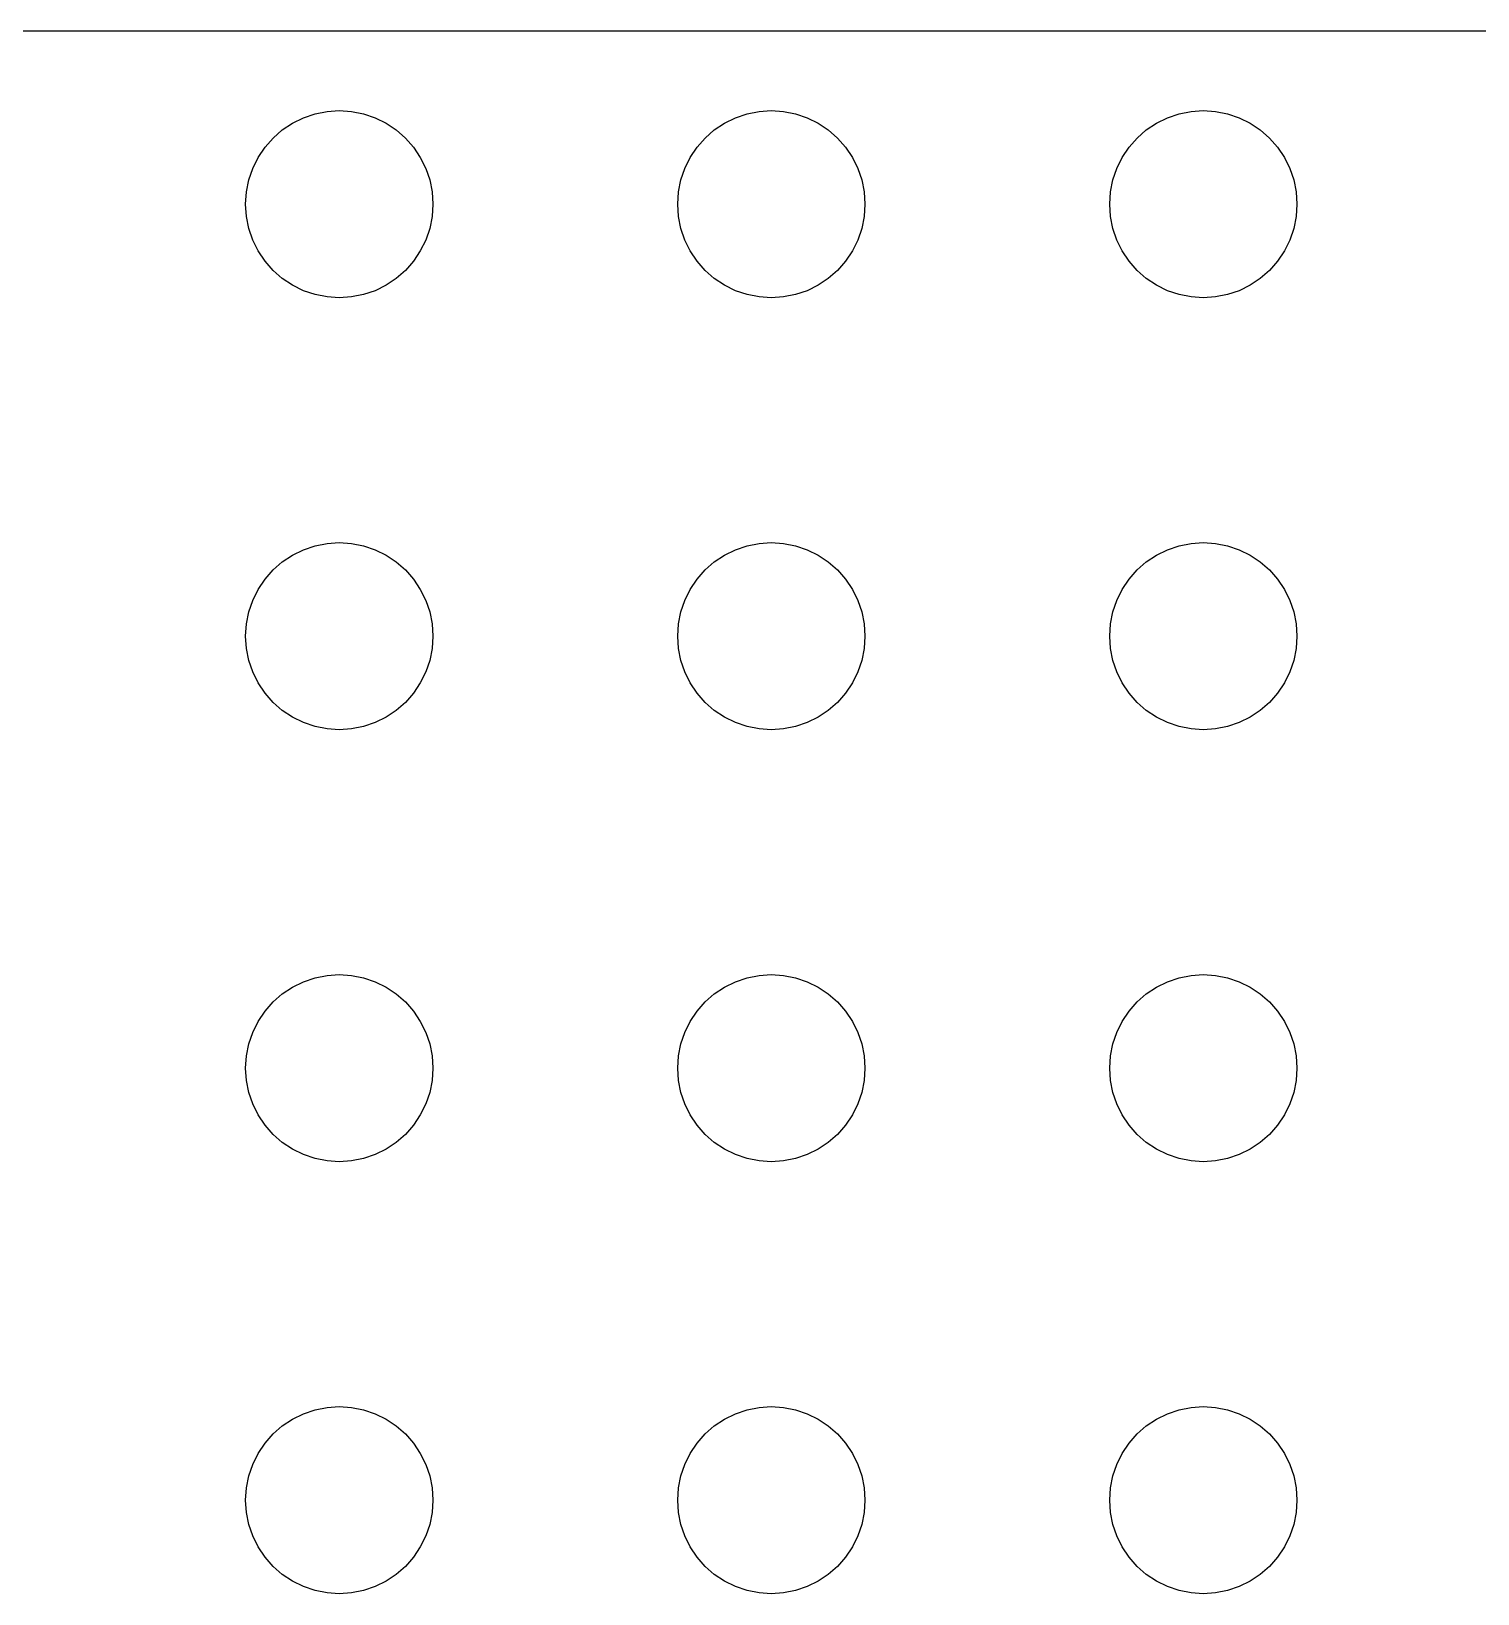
# Model space of a CAD drawing. Header units: metres. Extents: x -111 to 111, y -111 to 111.
# Drawn here: x -55.7 to -5.5, y 56.8 to 111 of the extents above; entities that cross this region are included whole.
import ezdxf

# ---------------------------------------------------------------- set-up
doc = ezdxf.new("R2010")
doc.units = ezdxf.units.M

msp = doc.modelspace()

# ---------------------------------------------------------------- linework, layer by layer
for p, q in [((106.005, 111.005), (-106.005, 111.005)), ((-46.625, 107.815), (-46.2437, 108.003)), ((-46.2437, 108.003), (-45.8412, 108.139)), ((-45.8412, 108.139), (-45.4242, 108.222)), ((-45.4242, 108.222), (-45, 108.25)), ((-45, 108.25), (-44.5758, 108.222)), ((-44.5758, 108.222), (-44.1588, 108.139)), ((-44.1588, 108.139), (-43.7563, 108.003)), ((-43.7563, 108.003), (-43.375, 107.815)), ((-31.625, 107.815), (-31.2437, 108.003)), ((-31.2437, 108.003), (-30.8412, 108.139)), ((-30.8412, 108.139), (-30.4242, 108.222)), ((-30.4242, 108.222), (-30, 108.25)), ((-30, 108.25), (-29.5758, 108.222)), ((-29.5758, 108.222), (-29.1588, 108.139)), ((-29.1588, 108.139), (-28.7563, 108.003)), ((-28.7563, 108.003), (-28.375, 107.815)), ((-16.625, 107.815), (-16.2437, 108.003)), ((-16.2437, 108.003), (-15.8412, 108.139)), ((-15.8412, 108.139), (-15.4242, 108.222)), ((-15.4242, 108.222), (-15, 108.25)), ((-15, 108.25), (-14.5758, 108.222)), ((-14.5758, 108.222), (-14.1588, 108.139)), ((-14.1588, 108.139), (-13.7563, 108.003)), ((-13.7563, 108.003), (-13.375, 107.815)), ((-47.2981, 107.298), (-46.9785, 107.578)), ((-46.9785, 107.578), (-46.625, 107.815)), ((-43.375, 107.815), (-43.0215, 107.578)), ((-43.0215, 107.578), (-42.7019, 107.298)), ((-32.2981, 107.298), (-31.9785, 107.578)), ((-31.9785, 107.578), (-31.625, 107.815)), ((-28.375, 107.815), (-28.0215, 107.578)), ((-28.0215, 107.578), (-27.7019, 107.298)), ((-17.2981, 107.298), (-16.9785, 107.578)), ((-16.9785, 107.578), (-16.625, 107.815)), ((-13.375, 107.815), (-13.0215, 107.578)), ((-13.0215, 107.578), (-12.7019, 107.298)), ((-47.8146, 106.625), (-47.5784, 106.978)), ((-47.5784, 106.978), (-47.2981, 107.298)), ((-42.7019, 107.298), (-42.4216, 106.978)), ((-42.4216, 106.978), (-42.1854, 106.625)), ((-32.8146, 106.625), (-32.5784, 106.978)), ((-32.5784, 106.978), (-32.2981, 107.298)), ((-27.7019, 107.298), (-27.4216, 106.978)), ((-27.4216, 106.978), (-27.1854, 106.625)), ((-17.8146, 106.625), (-17.5784, 106.978)), ((-17.5784, 106.978), (-17.2981, 107.298)), ((-12.7019, 107.298), (-12.4216, 106.978)), ((-12.4216, 106.978), (-12.1854, 106.625)), ((-48.0026, 106.244), (-47.8146, 106.625)), ((-42.1854, 106.625), (-41.9974, 106.244)), ((-33.0026, 106.244), (-32.8146, 106.625)), ((-27.1854, 106.625), (-26.9974, 106.244)), ((-18.0026, 106.244), (-17.8146, 106.625)), ((-12.1854, 106.625), (-11.9974, 106.244)), ((-48.2222, 105.424), (-48.1393, 105.841)), ((-48.1393, 105.841), (-48.0026, 106.244)), ((-41.9974, 106.244), (-41.8607, 105.841)), ((-41.8607, 105.841), (-41.7778, 105.424)), ((-33.2222, 105.424), (-33.1393, 105.841)), ((-33.1393, 105.841), (-33.0026, 106.244)), ((-26.9974, 106.244), (-26.8607, 105.841)), ((-26.8607, 105.841), (-26.7778, 105.424)), ((-18.2222, 105.424), (-18.1393, 105.841)), ((-18.1393, 105.841), (-18.0026, 106.244)), ((-11.9974, 106.244), (-11.8607, 105.841)), ((-11.8607, 105.841), (-11.7778, 105.424)), ((-48.25, 105), (-48.2222, 105.424)), ((-41.7778, 105.424), (-41.75, 105)), ((-33.25, 105), (-33.2222, 105.424)), ((-26.7778, 105.424), (-26.75, 105)), ((-18.25, 105), (-18.2222, 105.424)), ((-11.7778, 105.424), (-11.75, 105)), ((-48.2222, 104.576), (-48.25, 105)), ((-41.75, 105), (-41.7778, 104.576)), ((-33.2222, 104.576), (-33.25, 105)), ((-26.75, 105), (-26.7778, 104.576)), ((-18.2222, 104.576), (-18.25, 105)), ((-11.75, 105), (-11.7778, 104.576)), ((-48.1393, 104.159), (-48.2222, 104.576)), ((-41.7778, 104.576), (-41.8607, 104.159)), ((-33.1393, 104.159), (-33.2222, 104.576)), ((-26.7778, 104.576), (-26.8607, 104.159)), ((-18.1393, 104.159), (-18.2222, 104.576)), ((-11.7778, 104.576), (-11.8607, 104.159)), ((-48.0026, 103.756), (-48.1393, 104.159)), ((-47.8146, 103.375), (-48.0026, 103.756)), ((-41.9974, 103.756), (-42.1854, 103.375)), ((-41.8607, 104.159), (-41.9974, 103.756)), ((-33.0026, 103.756), (-33.1393, 104.159)), ((-32.8146, 103.375), (-33.0026, 103.756)), ((-26.9974, 103.756), (-27.1854, 103.375)), ((-26.8607, 104.159), (-26.9974, 103.756)), ((-18.0026, 103.756), (-18.1393, 104.159)), ((-17.8146, 103.375), (-18.0026, 103.756)), ((-11.9974, 103.756), (-12.1854, 103.375)), ((-11.8607, 104.159), (-11.9974, 103.756)), ((-47.5784, 103.022), (-47.8146, 103.375)), ((-42.1854, 103.375), (-42.4216, 103.022)), ((-32.5784, 103.022), (-32.8146, 103.375)), ((-27.1854, 103.375), (-27.4216, 103.022)), ((-17.5784, 103.022), (-17.8146, 103.375)), ((-12.1854, 103.375), (-12.4216, 103.022)), ((-47.2981, 102.702), (-47.5784, 103.022)), ((-46.9785, 102.422), (-47.2981, 102.702)), ((-42.7019, 102.702), (-43.0215, 102.422)), ((-42.4216, 103.022), (-42.7019, 102.702)), ((-32.2981, 102.702), (-32.5784, 103.022)), ((-31.9785, 102.422), (-32.2981, 102.702)), ((-27.7019, 102.702), (-28.0215, 102.422)), ((-27.4216, 103.022), (-27.7019, 102.702)), ((-17.2981, 102.702), (-17.5784, 103.022)), ((-16.9785, 102.422), (-17.2981, 102.702)), ((-12.7019, 102.702), (-13.0215, 102.422)), ((-12.4216, 103.022), (-12.7019, 102.702)), ((-46.625, 102.185), (-46.9785, 102.422)), ((-46.2437, 101.997), (-46.625, 102.185)), ((-43.375, 102.185), (-43.7563, 101.997)), ((-43.0215, 102.422), (-43.375, 102.185)), ((-31.625, 102.185), (-31.9785, 102.422)), ((-31.2437, 101.997), (-31.625, 102.185)), ((-28.375, 102.185), (-28.7563, 101.997)), ((-28.0215, 102.422), (-28.375, 102.185)), ((-16.625, 102.185), (-16.9785, 102.422)), ((-16.2437, 101.997), (-16.625, 102.185)), ((-13.375, 102.185), (-13.7563, 101.997)), ((-13.0215, 102.422), (-13.375, 102.185)), ((-45.8412, 101.861), (-46.2437, 101.997)), ((-45.4242, 101.778), (-45.8412, 101.861)), ((-45, 101.75), (-45.4242, 101.778)), ((-44.5758, 101.778), (-45, 101.75)), ((-44.1588, 101.861), (-44.5758, 101.778)), ((-43.7563, 101.997), (-44.1588, 101.861)), ((-30.8412, 101.861), (-31.2437, 101.997)), ((-30.4242, 101.778), (-30.8412, 101.861)), ((-30, 101.75), (-30.4242, 101.778)), ((-29.5758, 101.778), (-30, 101.75)), ((-29.1588, 101.861), (-29.5758, 101.778)), ((-28.7563, 101.997), (-29.1588, 101.861)), ((-15.8412, 101.861), (-16.2437, 101.997)), ((-15.4242, 101.778), (-15.8412, 101.861)), ((-15, 101.75), (-15.4242, 101.778)), ((-14.5758, 101.778), (-15, 101.75)), ((-14.1588, 101.861), (-14.5758, 101.778)), ((-13.7563, 101.997), (-14.1588, 101.861)), ((-46.9785, 92.5784), (-46.625, 92.8146)), ((-46.625, 92.8146), (-46.2437, 93.0026)), ((-46.2437, 93.0026), (-45.8412, 93.1393)), ((-45.8412, 93.1393), (-45.4242, 93.2222)), ((-45.4242, 93.2222), (-45, 93.25)), ((-45, 93.25), (-44.5758, 93.2222)), ((-44.5758, 93.2222), (-44.1588, 93.1393)), ((-44.1588, 93.1393), (-43.7563, 93.0026)), ((-43.7563, 93.0026), (-43.375, 92.8146)), ((-43.375, 92.8146), (-43.0215, 92.5784)), ((-31.9785, 92.5784), (-31.625, 92.8146)), ((-31.625, 92.8146), (-31.2437, 93.0026)), ((-31.2437, 93.0026), (-30.8412, 93.1393)), ((-30.8412, 93.1393), (-30.4242, 93.2222)), ((-30.4242, 93.2222), (-30, 93.25)), ((-30, 93.25), (-29.5758, 93.2222)), ((-29.5758, 93.2222), (-29.1588, 93.1393)), ((-29.1588, 93.1393), (-28.7563, 93.0026)), ((-28.7563, 93.0026), (-28.375, 92.8146)), ((-28.375, 92.8146), (-28.0215, 92.5784)), ((-16.9785, 92.5784), (-16.625, 92.8146)), ((-16.625, 92.8146), (-16.2437, 93.0026)), ((-16.2437, 93.0026), (-15.8412, 93.1393)), ((-15.8412, 93.1393), (-15.4242, 93.2222)), ((-15.4242, 93.2222), (-15, 93.25)), ((-15, 93.25), (-14.5758, 93.2222)), ((-14.5758, 93.2222), (-14.1588, 93.1393)), ((-14.1588, 93.1393), (-13.7563, 93.0026)), ((-13.7563, 93.0026), (-13.375, 92.8146)), ((-13.375, 92.8146), (-13.0215, 92.5784)), ((-47.5784, 91.9785), (-47.2981, 92.2981)), ((-47.2981, 92.2981), (-46.9785, 92.5784)), ((-43.0215, 92.5784), (-42.7019, 92.2981)), ((-42.7019, 92.2981), (-42.4216, 91.9785)), ((-32.5784, 91.9785), (-32.2981, 92.2981)), ((-32.2981, 92.2981), (-31.9785, 92.5784)), ((-28.0215, 92.5784), (-27.7019, 92.2981)), ((-27.7019, 92.2981), (-27.4216, 91.9785)), ((-17.5784, 91.9785), (-17.2981, 92.2981)), ((-17.2981, 92.2981), (-16.9785, 92.5784)), ((-13.0215, 92.5784), (-12.7019, 92.2981)), ((-12.7019, 92.2981), (-12.4216, 91.9785)), ((-47.8146, 91.625), (-47.5784, 91.9785)), ((-42.4216, 91.9785), (-42.1854, 91.625)), ((-32.8146, 91.625), (-32.5784, 91.9785)), ((-27.4216, 91.9785), (-27.1854, 91.625)), ((-17.8146, 91.625), (-17.5784, 91.9785)), ((-12.4216, 91.9785), (-12.1854, 91.625)), ((-48.1393, 90.8412), (-48.0026, 91.2437)), ((-48.0026, 91.2437), (-47.8146, 91.625)), ((-42.1854, 91.625), (-41.9974, 91.2437)), ((-41.9974, 91.2437), (-41.8607, 90.8412)), ((-33.1393, 90.8412), (-33.0026, 91.2437)), ((-33.0026, 91.2437), (-32.8146, 91.625)), ((-27.1854, 91.625), (-26.9974, 91.2437)), ((-26.9974, 91.2437), (-26.8607, 90.8412)), ((-18.1393, 90.8412), (-18.0026, 91.2437)), ((-18.0026, 91.2437), (-17.8146, 91.625)), ((-12.1854, 91.625), (-11.9974, 91.2437)), ((-11.9974, 91.2437), (-11.8607, 90.8412)), ((-48.2222, 90.4242), (-48.1393, 90.8412)), ((-41.8607, 90.8412), (-41.7778, 90.4242)), ((-33.2222, 90.4242), (-33.1393, 90.8412)), ((-26.8607, 90.8412), (-26.7778, 90.4242)), ((-18.2222, 90.4242), (-18.1393, 90.8412)), ((-11.8607, 90.8412), (-11.7778, 90.4242)), ((-48.25, 90), (-48.2222, 90.4242)), ((-41.7778, 90.4242), (-41.75, 90)), ((-33.25, 90), (-33.2222, 90.4242)), ((-26.7778, 90.4242), (-26.75, 90)), ((-18.25, 90), (-18.2222, 90.4242)), ((-11.7778, 90.4242), (-11.75, 90)), ((-48.2222, 89.5758), (-48.25, 90)), ((-48.1393, 89.1588), (-48.2222, 89.5758)), ((-41.7778, 89.5758), (-41.8607, 89.1588)), ((-41.75, 90), (-41.7778, 89.5758)), ((-33.2222, 89.5758), (-33.25, 90)), ((-33.1393, 89.1588), (-33.2222, 89.5758)), ((-26.7778, 89.5758), (-26.8607, 89.1588)), ((-26.75, 90), (-26.7778, 89.5758)), ((-18.2222, 89.5758), (-18.25, 90)), ((-18.1393, 89.1588), (-18.2222, 89.5758)), ((-11.7778, 89.5758), (-11.8607, 89.1588)), ((-11.75, 90), (-11.7778, 89.5758)), ((-48.0026, 88.7563), (-48.1393, 89.1588)), ((-41.8607, 89.1588), (-41.9974, 88.7563)), ((-33.0026, 88.7563), (-33.1393, 89.1588)), ((-26.8607, 89.1588), (-26.9974, 88.7563)), ((-18.0026, 88.7563), (-18.1393, 89.1588)), ((-11.8607, 89.1588), (-11.9974, 88.7563)), ((-47.8146, 88.375), (-48.0026, 88.7563)), ((-41.9974, 88.7563), (-42.1854, 88.375)), ((-32.8146, 88.375), (-33.0026, 88.7563)), ((-26.9974, 88.7563), (-27.1854, 88.375)), ((-17.8146, 88.375), (-18.0026, 88.7563)), ((-11.9974, 88.7563), (-12.1854, 88.375)), ((-47.5784, 88.0215), (-47.8146, 88.375)), ((-47.2981, 87.7019), (-47.5784, 88.0215)), ((-42.4216, 88.0215), (-42.7019, 87.7019)), ((-42.1854, 88.375), (-42.4216, 88.0215)), ((-32.5784, 88.0215), (-32.8146, 88.375)), ((-32.2981, 87.7019), (-32.5784, 88.0215)), ((-27.4216, 88.0215), (-27.7019, 87.7019)), ((-27.1854, 88.375), (-27.4216, 88.0215)), ((-17.5784, 88.0215), (-17.8146, 88.375)), ((-17.2981, 87.7019), (-17.5784, 88.0215)), ((-12.4216, 88.0215), (-12.7019, 87.7019)), ((-12.1854, 88.375), (-12.4216, 88.0215)), ((-46.9785, 87.4216), (-47.2981, 87.7019)), ((-46.625, 87.1854), (-46.9785, 87.4216)), ((-43.0215, 87.4216), (-43.375, 87.1854)), ((-42.7019, 87.7019), (-43.0215, 87.4216)), ((-31.9785, 87.4216), (-32.2981, 87.7019)), ((-31.625, 87.1854), (-31.9785, 87.4216)), ((-28.0215, 87.4216), (-28.375, 87.1854)), ((-27.7019, 87.7019), (-28.0215, 87.4216)), ((-16.9785, 87.4216), (-17.2981, 87.7019)), ((-16.625, 87.1854), (-16.9785, 87.4216)), ((-13.0215, 87.4216), (-13.375, 87.1854)), ((-12.7019, 87.7019), (-13.0215, 87.4216)), ((-46.2437, 86.9974), (-46.625, 87.1854)), ((-45.8412, 86.8607), (-46.2437, 86.9974)), ((-45.4242, 86.7778), (-45.8412, 86.8607)), ((-44.1588, 86.8607), (-44.5758, 86.7778)), ((-43.7563, 86.9974), (-44.1588, 86.8607)), ((-43.375, 87.1854), (-43.7563, 86.9974)), ((-31.2437, 86.9974), (-31.625, 87.1854)), ((-30.8412, 86.8607), (-31.2437, 86.9974)), ((-30.4242, 86.7778), (-30.8412, 86.8607)), ((-29.1588, 86.8607), (-29.5758, 86.7778)), ((-28.7563, 86.9974), (-29.1588, 86.8607)), ((-28.375, 87.1854), (-28.7563, 86.9974)), ((-16.2437, 86.9974), (-16.625, 87.1854)), ((-15.8412, 86.8607), (-16.2437, 86.9974)), ((-15.4242, 86.7778), (-15.8412, 86.8607)), ((-14.1588, 86.8607), (-14.5758, 86.7778)), ((-13.7563, 86.9974), (-14.1588, 86.8607)), ((-13.375, 87.1854), (-13.7563, 86.9974)), ((-45, 86.75), (-45.4242, 86.7778)), ((-44.5758, 86.7778), (-45, 86.75)), ((-30, 86.75), (-30.4242, 86.7778)), ((-29.5758, 86.7778), (-30, 86.75)), ((-15, 86.75), (-15.4242, 86.7778)), ((-14.5758, 86.7778), (-15, 86.75)), ((-46.2437, 78.0026), (-45.8412, 78.1393)), ((-45.8412, 78.1393), (-45.4242, 78.2222)), ((-45.4242, 78.2222), (-45, 78.25)), ((-45, 78.25), (-44.5758, 78.2222)), ((-44.5758, 78.2222), (-44.1588, 78.1393)), ((-44.1588, 78.1393), (-43.7563, 78.0026)), ((-31.2437, 78.0026), (-30.8412, 78.1393)), ((-30.8412, 78.1393), (-30.4242, 78.2222)), ((-30.4242, 78.2222), (-30, 78.25)), ((-30, 78.25), (-29.5758, 78.2222)), ((-29.5758, 78.2222), (-29.1588, 78.1393)), ((-29.1588, 78.1393), (-28.7563, 78.0026)), ((-16.2437, 78.0026), (-15.8412, 78.1393)), ((-15.8412, 78.1393), (-15.4242, 78.2222)), ((-15.4242, 78.2222), (-15, 78.25)), ((-15, 78.25), (-14.5758, 78.2222)), ((-14.5758, 78.2222), (-14.1588, 78.1393)), ((-14.1588, 78.1393), (-13.7563, 78.0026)), ((-46.9785, 77.5784), (-46.625, 77.8146)), ((-46.625, 77.8146), (-46.2437, 78.0026)), ((-43.7563, 78.0026), (-43.375, 77.8146)), ((-43.375, 77.8146), (-43.0215, 77.5784)), ((-31.9785, 77.5784), (-31.625, 77.8146)), ((-31.625, 77.8146), (-31.2437, 78.0026)), ((-28.7563, 78.0026), (-28.375, 77.8146)), ((-28.375, 77.8146), (-28.0215, 77.5784)), ((-16.9785, 77.5784), (-16.625, 77.8146)), ((-16.625, 77.8146), (-16.2437, 78.0026)), ((-13.7563, 78.0026), (-13.375, 77.8146)), ((-13.375, 77.8146), (-13.0215, 77.5784)), ((-47.5784, 76.9785), (-47.2981, 77.2981)), ((-47.2981, 77.2981), (-46.9785, 77.5784)), ((-43.0215, 77.5784), (-42.7019, 77.2981)), ((-42.7019, 77.2981), (-42.4216, 76.9785)), ((-32.5784, 76.9785), (-32.2981, 77.2981)), ((-32.2981, 77.2981), (-31.9785, 77.5784)), ((-28.0215, 77.5784), (-27.7019, 77.2981)), ((-27.7019, 77.2981), (-27.4216, 76.9785)), ((-17.5784, 76.9785), (-17.2981, 77.2981)), ((-17.2981, 77.2981), (-16.9785, 77.5784)), ((-13.0215, 77.5784), (-12.7019, 77.2981)), ((-12.7019, 77.2981), (-12.4216, 76.9785)), ((-48.0026, 76.2437), (-47.8146, 76.625)), ((-47.8146, 76.625), (-47.5784, 76.9785)), ((-42.4216, 76.9785), (-42.1854, 76.625)), ((-42.1854, 76.625), (-41.9974, 76.2437)), ((-33.0026, 76.2437), (-32.8146, 76.625)), ((-32.8146, 76.625), (-32.5784, 76.9785)), ((-27.4216, 76.9785), (-27.1854, 76.625)), ((-27.1854, 76.625), (-26.9974, 76.2437)), ((-18.0026, 76.2437), (-17.8146, 76.625)), ((-17.8146, 76.625), (-17.5784, 76.9785)), ((-12.4216, 76.9785), (-12.1854, 76.625)), ((-12.1854, 76.625), (-11.9974, 76.2437)), ((-48.1393, 75.8412), (-48.0026, 76.2437)), ((-41.9974, 76.2437), (-41.8607, 75.8412)), ((-33.1393, 75.8412), (-33.0026, 76.2437)), ((-26.9974, 76.2437), (-26.8607, 75.8412)), ((-18.1393, 75.8412), (-18.0026, 76.2437)), ((-11.9974, 76.2437), (-11.8607, 75.8412)), ((-48.25, 75), (-48.2222, 75.4242)), ((-48.2222, 75.4242), (-48.1393, 75.8412)), ((-41.8607, 75.8412), (-41.7778, 75.4242)), ((-41.7778, 75.4242), (-41.75, 75)), ((-33.25, 75), (-33.2222, 75.4242)), ((-33.2222, 75.4242), (-33.1393, 75.8412)), ((-26.8607, 75.8412), (-26.7778, 75.4242)), ((-26.7778, 75.4242), (-26.75, 75)), ((-18.25, 75), (-18.2222, 75.4242)), ((-18.2222, 75.4242), (-18.1393, 75.8412)), ((-11.8607, 75.8412), (-11.7778, 75.4242)), ((-11.7778, 75.4242), (-11.75, 75)), ((-48.2222, 74.5758), (-48.25, 75)), ((-41.75, 75), (-41.7778, 74.5758)), ((-33.2222, 74.5758), (-33.25, 75)), ((-26.75, 75), (-26.7778, 74.5758)), ((-18.2222, 74.5758), (-18.25, 75)), ((-11.75, 75), (-11.7778, 74.5758)), ((-48.1393, 74.1588), (-48.2222, 74.5758)), ((-41.7778, 74.5758), (-41.8607, 74.1588)), ((-33.1393, 74.1588), (-33.2222, 74.5758)), ((-26.7778, 74.5758), (-26.8607, 74.1588)), ((-18.1393, 74.1588), (-18.2222, 74.5758)), ((-11.7778, 74.5758), (-11.8607, 74.1588)), ((-48.0026, 73.7563), (-48.1393, 74.1588)), ((-41.8607, 74.1588), (-41.9974, 73.7563)), ((-33.0026, 73.7563), (-33.1393, 74.1588)), ((-26.8607, 74.1588), (-26.9974, 73.7563)), ((-18.0026, 73.7563), (-18.1393, 74.1588)), ((-11.8607, 74.1588), (-11.9974, 73.7563)), ((-47.8146, 73.375), (-48.0026, 73.7563)), ((-47.5784, 73.0215), (-47.8146, 73.375)), ((-42.1854, 73.375), (-42.4216, 73.0215)), ((-41.9974, 73.7563), (-42.1854, 73.375)), ((-32.8146, 73.375), (-33.0026, 73.7563)), ((-32.5784, 73.0215), (-32.8146, 73.375)), ((-27.1854, 73.375), (-27.4216, 73.0215)), ((-26.9974, 73.7563), (-27.1854, 73.375)), ((-17.8146, 73.375), (-18.0026, 73.7563)), ((-17.5784, 73.0215), (-17.8146, 73.375)), ((-12.1854, 73.375), (-12.4216, 73.0215)), ((-11.9974, 73.7563), (-12.1854, 73.375)), ((-47.2981, 72.7019), (-47.5784, 73.0215)), ((-46.9785, 72.4216), (-47.2981, 72.7019)), ((-42.7019, 72.7019), (-43.0215, 72.4216)), ((-42.4216, 73.0215), (-42.7019, 72.7019)), ((-32.2981, 72.7019), (-32.5784, 73.0215)), ((-31.9785, 72.4216), (-32.2981, 72.7019)), ((-27.7019, 72.7019), (-28.0215, 72.4216)), ((-27.4216, 73.0215), (-27.7019, 72.7019)), ((-17.2981, 72.7019), (-17.5784, 73.0215)), ((-16.9785, 72.4216), (-17.2981, 72.7019)), ((-12.7019, 72.7019), (-13.0215, 72.4216)), ((-12.4216, 73.0215), (-12.7019, 72.7019)), ((-46.625, 72.1854), (-46.9785, 72.4216)), ((-46.2437, 71.9974), (-46.625, 72.1854)), ((-43.375, 72.1854), (-43.7563, 71.9974)), ((-43.0215, 72.4216), (-43.375, 72.1854)), ((-31.625, 72.1854), (-31.9785, 72.4216)), ((-31.2437, 71.9974), (-31.625, 72.1854)), ((-28.375, 72.1854), (-28.7563, 71.9974)), ((-28.0215, 72.4216), (-28.375, 72.1854)), ((-16.625, 72.1854), (-16.9785, 72.4216)), ((-16.2437, 71.9974), (-16.625, 72.1854)), ((-13.375, 72.1854), (-13.7563, 71.9974)), ((-13.0215, 72.4216), (-13.375, 72.1854)), ((-45.8412, 71.8607), (-46.2437, 71.9974)), ((-45.4242, 71.7778), (-45.8412, 71.8607)), ((-45, 71.75), (-45.4242, 71.7778)), ((-44.5758, 71.7778), (-45, 71.75)), ((-44.1588, 71.8607), (-44.5758, 71.7778)), ((-43.7563, 71.9974), (-44.1588, 71.8607)), ((-30.8412, 71.8607), (-31.2437, 71.9974)), ((-30.4242, 71.7778), (-30.8412, 71.8607)), ((-30, 71.75), (-30.4242, 71.7778)), ((-29.5758, 71.7778), (-30, 71.75)), ((-29.1588, 71.8607), (-29.5758, 71.7778)), ((-28.7563, 71.9974), (-29.1588, 71.8607)), ((-15.8412, 71.8607), (-16.2437, 71.9974)), ((-15.4242, 71.7778), (-15.8412, 71.8607)), ((-15, 71.75), (-15.4242, 71.7778)), ((-14.5758, 71.7778), (-15, 71.75)), ((-14.1588, 71.8607), (-14.5758, 71.7778)), ((-13.7563, 71.9974), (-14.1588, 71.8607)), ((-46.625, 62.8146), (-46.2437, 63.0026)), ((-46.2437, 63.0026), (-45.8412, 63.1393)), ((-45.8412, 63.1393), (-45.4242, 63.2222)), ((-45.4242, 63.2222), (-45, 63.25)), ((-45, 63.25), (-44.5758, 63.2222)), ((-44.5758, 63.2222), (-44.1588, 63.1393)), ((-44.1588, 63.1393), (-43.7563, 63.0026)), ((-43.7563, 63.0026), (-43.375, 62.8146)), ((-31.625, 62.8146), (-31.2437, 63.0026)), ((-31.2437, 63.0026), (-30.8412, 63.1393)), ((-30.8412, 63.1393), (-30.4242, 63.2222)), ((-30.4242, 63.2222), (-30, 63.25)), ((-30, 63.25), (-29.5758, 63.2222)), ((-29.5758, 63.2222), (-29.1588, 63.1393)), ((-29.1588, 63.1393), (-28.7563, 63.0026)), ((-28.7563, 63.0026), (-28.375, 62.8146)), ((-16.625, 62.8146), (-16.2437, 63.0026)), ((-16.2437, 63.0026), (-15.8412, 63.1393)), ((-15.8412, 63.1393), (-15.4242, 63.2222)), ((-15.4242, 63.2222), (-15, 63.25)), ((-15, 63.25), (-14.5758, 63.2222)), ((-14.5758, 63.2222), (-14.1588, 63.1393)), ((-14.1588, 63.1393), (-13.7563, 63.0026)), ((-13.7563, 63.0026), (-13.375, 62.8146)), ((-47.2981, 62.2981), (-46.9785, 62.5784)), ((-46.9785, 62.5784), (-46.625, 62.8146)), ((-43.375, 62.8146), (-43.0215, 62.5784)), ((-43.0215, 62.5784), (-42.7019, 62.2981)), ((-32.2981, 62.2981), (-31.9785, 62.5784)), ((-31.9785, 62.5784), (-31.625, 62.8146)), ((-28.375, 62.8146), (-28.0215, 62.5784)), ((-28.0215, 62.5784), (-27.7019, 62.2981)), ((-17.2981, 62.2981), (-16.9785, 62.5784)), ((-16.9785, 62.5784), (-16.625, 62.8146)), ((-13.375, 62.8146), (-13.0215, 62.5784)), ((-13.0215, 62.5784), (-12.7019, 62.2981)), ((-47.8146, 61.625), (-47.5784, 61.9785)), ((-47.5784, 61.9785), (-47.2981, 62.2981)), ((-42.7019, 62.2981), (-42.4216, 61.9785)), ((-42.4216, 61.9785), (-42.1854, 61.625)), ((-32.8146, 61.625), (-32.5784, 61.9785)), ((-32.5784, 61.9785), (-32.2981, 62.2981)), ((-27.7019, 62.2981), (-27.4216, 61.9785)), ((-27.4216, 61.9785), (-27.1854, 61.625)), ((-17.8146, 61.625), (-17.5784, 61.9785)), ((-17.5784, 61.9785), (-17.2981, 62.2981)), ((-12.7019, 62.2981), (-12.4216, 61.9785)), ((-12.4216, 61.9785), (-12.1854, 61.625)), ((-48.0026, 61.2437), (-47.8146, 61.625)), ((-42.1854, 61.625), (-41.9974, 61.2437)), ((-33.0026, 61.2437), (-32.8146, 61.625)), ((-27.1854, 61.625), (-26.9974, 61.2437)), ((-18.0026, 61.2437), (-17.8146, 61.625)), ((-12.1854, 61.625), (-11.9974, 61.2437)), ((-48.2222, 60.4242), (-48.1393, 60.8412)), ((-48.1393, 60.8412), (-48.0026, 61.2437)), ((-41.9974, 61.2437), (-41.8607, 60.8412)), ((-41.8607, 60.8412), (-41.7778, 60.4242)), ((-33.2222, 60.4242), (-33.1393, 60.8412)), ((-33.1393, 60.8412), (-33.0026, 61.2437)), ((-26.9974, 61.2437), (-26.8607, 60.8412)), ((-26.8607, 60.8412), (-26.7778, 60.4242)), ((-18.2222, 60.4242), (-18.1393, 60.8412)), ((-18.1393, 60.8412), (-18.0026, 61.2437)), ((-11.9974, 61.2437), (-11.8607, 60.8412)), ((-11.8607, 60.8412), (-11.7778, 60.4242)), ((-48.25, 60), (-48.2222, 60.4242)), ((-41.7778, 60.4242), (-41.75, 60)), ((-33.25, 60), (-33.2222, 60.4242)), ((-26.7778, 60.4242), (-26.75, 60)), ((-18.25, 60), (-18.2222, 60.4242)), ((-11.7778, 60.4242), (-11.75, 60)), ((-48.2222, 59.5758), (-48.25, 60)), ((-41.75, 60), (-41.7778, 59.5758)), ((-33.2222, 59.5758), (-33.25, 60)), ((-26.75, 60), (-26.7778, 59.5758)), ((-18.2222, 59.5758), (-18.25, 60)), ((-11.75, 60), (-11.7778, 59.5758)), ((-48.1393, 59.1588), (-48.2222, 59.5758)), ((-48.0026, 58.7563), (-48.1393, 59.1588)), ((-41.8607, 59.1588), (-41.9974, 58.7563)), ((-41.7778, 59.5758), (-41.8607, 59.1588)), ((-33.1393, 59.1588), (-33.2222, 59.5758)), ((-33.0026, 58.7563), (-33.1393, 59.1588)), ((-26.8607, 59.1588), (-26.9974, 58.7563)), ((-26.7778, 59.5758), (-26.8607, 59.1588)), ((-18.1393, 59.1588), (-18.2222, 59.5758)), ((-18.0026, 58.7563), (-18.1393, 59.1588)), ((-11.8607, 59.1588), (-11.9974, 58.7563)), ((-11.7778, 59.5758), (-11.8607, 59.1588)), ((-47.8146, 58.375), (-48.0026, 58.7563)), ((-41.9974, 58.7563), (-42.1854, 58.375)), ((-32.8146, 58.375), (-33.0026, 58.7563)), ((-26.9974, 58.7563), (-27.1854, 58.375)), ((-17.8146, 58.375), (-18.0026, 58.7563)), ((-11.9974, 58.7563), (-12.1854, 58.375)), ((-47.5784, 58.0215), (-47.8146, 58.375)), ((-42.1854, 58.375), (-42.4216, 58.0215)), ((-32.5784, 58.0215), (-32.8146, 58.375)), ((-27.1854, 58.375), (-27.4216, 58.0215)), ((-17.5784, 58.0215), (-17.8146, 58.375)), ((-12.1854, 58.375), (-12.4216, 58.0215)), ((-47.2981, 57.7019), (-47.5784, 58.0215)), ((-46.9785, 57.4216), (-47.2981, 57.7019)), ((-42.7019, 57.7019), (-43.0215, 57.4216)), ((-42.4216, 58.0215), (-42.7019, 57.7019)), ((-32.2981, 57.7019), (-32.5784, 58.0215)), ((-31.9785, 57.4216), (-32.2981, 57.7019)), ((-27.7019, 57.7019), (-28.0215, 57.4216)), ((-27.4216, 58.0215), (-27.7019, 57.7019)), ((-17.2981, 57.7019), (-17.5784, 58.0215)), ((-16.9785, 57.4216), (-17.2981, 57.7019)), ((-12.7019, 57.7019), (-13.0215, 57.4216)), ((-12.4216, 58.0215), (-12.7019, 57.7019)), ((-46.625, 57.1854), (-46.9785, 57.4216)), ((-46.2437, 56.9974), (-46.625, 57.1854)), ((-45.8412, 56.8607), (-46.2437, 56.9974)), ((-43.7563, 56.9974), (-44.1588, 56.8607)), ((-43.375, 57.1854), (-43.7563, 56.9974)), ((-43.0215, 57.4216), (-43.375, 57.1854)), ((-31.625, 57.1854), (-31.9785, 57.4216)), ((-31.2437, 56.9974), (-31.625, 57.1854)), ((-30.8412, 56.8607), (-31.2437, 56.9974)), ((-28.7563, 56.9974), (-29.1588, 56.8607)), ((-28.375, 57.1854), (-28.7563, 56.9974)), ((-28.0215, 57.4216), (-28.375, 57.1854)), ((-16.625, 57.1854), (-16.9785, 57.4216)), ((-16.2437, 56.9974), (-16.625, 57.1854)), ((-15.8412, 56.8607), (-16.2437, 56.9974)), ((-13.7563, 56.9974), (-14.1588, 56.8607)), ((-13.375, 57.1854), (-13.7563, 56.9974)), ((-13.0215, 57.4216), (-13.375, 57.1854)), ((-45.4242, 56.7778), (-45.8412, 56.8607)), ((-45, 56.75), (-45.4242, 56.7778)), ((-44.5758, 56.7778), (-45, 56.75)), ((-44.1588, 56.8607), (-44.5758, 56.7778)), ((-30.4242, 56.7778), (-30.8412, 56.8607)), ((-30, 56.75), (-30.4242, 56.7778)), ((-29.5758, 56.7778), (-30, 56.75)), ((-29.1588, 56.8607), (-29.5758, 56.7778)), ((-15.4242, 56.7778), (-15.8412, 56.8607)), ((-15, 56.75), (-15.4242, 56.7778)), ((-14.5758, 56.7778), (-15, 56.75)), ((-14.1588, 56.8607), (-14.5758, 56.7778))]:
    msp.add_line(p, q)

doc.saveas('drawing.dxf')
